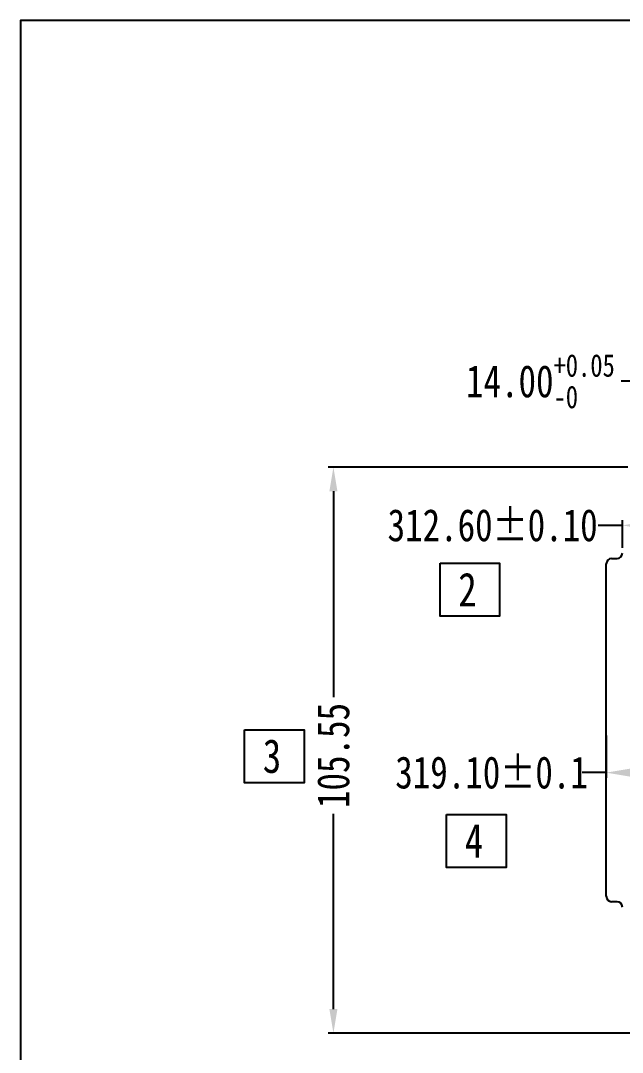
# Model space of a CAD drawing. Header units: inches. Extents: x 1466 to 2556, y -36 to 323.
# Drawn here: x 2049.5 to 2161.7, y 130.4 to 322.8 of the extents above; entities that cross this region are included whole.
import ezdxf

# ---------------------------------------------------------------- set-up
doc = ezdxf.new("R2010")
doc.units = ezdxf.units.IN
doc.header["$LTSCALE"] = 0.909449
doc.header["$MEASUREMENT"] = 0
doc.header["$PDMODE"] = 3
doc.header["$PDSIZE"] = 0.3125
doc.linetypes.add('PHANTOM', pattern=[0.8, 0.45, -0.05, 0.1, -0.05, 0.1, -0.05])
doc.layers.get('0').update_dxf_attribs({"linetype": 'CONTINUOUS'})
doc.layers.get('Defpoints').update_dxf_attribs({"linetype": 'CONTINUOUS'})
doc.layers.add('DEFAULT_3', color=7, linetype='PHANTOM')
doc.styles.get("Standard").update_dxf_attribs({"font": 'txt', "width": 0.8})
doc.dimstyles.get("Standard").update_dxf_attribs({"dimtxt": 6, "dimasz": 4.5, "dimexe": 1, "dimexo": 1, "dimgap": 0.09, "dimtad": 0, "dimzin": 1, "dimdsep": 46, "dimtxsty": 'STANDARD', "dimcen": 0.09, "dimclrd": 5, "dimclre": 5, "dimclrt": 1, "dimadec": 0, "dimazin": 0, "dimtp": 0.01, "dimtm": 0.01, "dimtfac": 1, "dimtofl": 0, "dimtmove": 0, "dimatfit": 3, "dimfxl": 1, "dimtolj": 1, "dimtzin": 4, "dimarcsym": 0})

# ---------------------------------------------------------------- blocks, each defined once
blk = doc.blocks.new('*D45')
at = {"layer": 'DEFAULT_3', "color": 3, "linetype": 'ByBlock', "lineweight": -2}
for p, q in [((2165.95, 236.75), (2165.95, 256.53)), ((2179.95, 236.75), (2179.95, 256.53)), ((2165.95, 255.53), (2161.45, 255.53)), ((2175.45, 255.53), (2170.45, 255.53))]:
    blk.add_line(p, q, dxfattribs=at)
at = {"layer": 'DEFAULT_3', "color": 3, "linetype": 'ByBlock'}
for points in [[(2170.45, 256.28), (2170.45, 254.78), (2165.95, 255.53)], [(2175.45, 256.28), (2175.45, 254.78), (2179.95, 255.53)]]:
    blk.add_solid(points, dxfattribs=at)
at = {"layer": 'Defpoints', "color": 0, "linetype": 'ByBlock'}
for p in [(2179.95, 255.53), (2165.95, 235.75), (2179.95, 235.75)]:
    blk.add_point(p, dxfattribs=at)
at = {"layer": 'DEFAULT_3', "color": 3, "linetype": 'ByBlock', "insert": (2146.4, 255.53), "char_height": 6, "attachment_point": 5}
blk.add_mtext('\\A1;14.00{\\H0.7x;\\S+0.05^ -0;}', dxfattribs=at)
blk = doc.blocks.new('*D49')
at = {"layer": 'DEFAULT_3', "color": 3, "linetype": 'ByBlock', "lineweight": -2}
for p, q in [((2161.68, 224.46), (2161.68, 229.64)), ((2474.28, 224.46), (2474.28, 229.64)), ((2161.68, 228.64), (2157.18, 228.64)), ((2469.78, 228.64), (2166.18, 228.64))]:
    blk.add_line(p, q, dxfattribs=at)
at = {"layer": 'DEFAULT_3', "color": 3, "linetype": 'ByBlock'}
for points in [[(2166.18, 229.39), (2166.18, 227.89), (2161.68, 228.64)], [(2469.78, 229.39), (2469.78, 227.89), (2474.28, 228.64)]]:
    blk.add_solid(points, dxfattribs=at)
at = {"layer": 'Defpoints', "color": 0, "linetype": 'ByBlock'}
for p in [(2161.68, 228.64), (2161.68, 223.46), (2474.28, 223.46)]:
    blk.add_point(p, dxfattribs=at)
at = {"layer": 'DEFAULT_3', "color": 3, "linetype": 'ByBlock', "insert": (2137.49, 228.64), "char_height": 6, "attachment_point": 5}
blk.add_mtext('\\A1;312.60%%P0.10', dxfattribs=at)
blk = doc.blocks.new('*D50')
at = {"layer": 'DEFAULT_3', "color": 3, "linetype": 'ByBlock', "lineweight": -2}
for p, q in [((2158.68, 189.46), (2158.68, 181.53)), ((2477.78, 189.46), (2477.78, 181.53)), ((2158.68, 182.53), (2154.18, 182.53)), ((2473.28, 182.53), (2163.18, 182.53))]:
    blk.add_line(p, q, dxfattribs=at)
at = {"layer": 'DEFAULT_3', "color": 3, "linetype": 'ByBlock'}
for points in [[(2163.18, 183.28), (2163.18, 181.78), (2158.68, 182.53)], [(2473.28, 183.28), (2473.28, 181.78), (2477.78, 182.53)]]:
    blk.add_solid(points, dxfattribs=at)
at = {"layer": 'Defpoints', "color": 0, "linetype": 'ByBlock'}
for p in [(2158.68, 190.46), (2477.78, 190.46), (2477.78, 182.53)]:
    blk.add_point(p, dxfattribs=at)
at = {"layer": 'DEFAULT_3', "color": 3, "linetype": 'ByBlock', "insert": (2137.29, 182.53), "char_height": 6, "attachment_point": 5}
blk.add_mtext('\\A1;319.10%%P0.1', dxfattribs=at)
blk = doc.blocks.new('*D51')
at = {"layer": 'DEFAULT_3', "color": 3, "linetype": 'ByBlock', "lineweight": -2}
for p, q in [((2162.68, 239.5), (2106.8, 239.5)), ((2107.8, 235), (2107.8, 196.62)), ((2107.8, 138.45), (2107.8, 174.84)), ((2175.71, 133.95), (2106.8, 133.95))]:
    blk.add_line(p, q, dxfattribs=at)
at = {"layer": 'DEFAULT_3', "color": 3, "linetype": 'ByBlock'}
for points in [[(2107.05, 235), (2108.55, 235), (2107.8, 239.5)], [(2107.05, 138.45), (2108.55, 138.45), (2107.8, 133.95)]]:
    blk.add_solid(points, dxfattribs=at)
at = {"layer": 'Defpoints', "color": 0, "linetype": 'ByBlock'}
for p in [(2163.68, 239.5), (2107.8, 133.95), (2176.71, 133.95)]:
    blk.add_point(p, dxfattribs=at)
at = {"layer": 'DEFAULT_3', "color": 3, "linetype": 'ByBlock', "insert": (2107.8, 185.73), "char_height": 6, "attachment_point": 5, "rotation": 90}
blk.add_mtext('\\A1;105.55', dxfattribs=at)

msp = doc.modelspace()

# ---------------------------------------------------------------- linework, layer by layer
at = {"color": 7, "linetype": 'Continuous'}
for p, q in [((2158.683, 159.462), (2158.683, 221.462)), ((2159.683, 222.462), (2160.683, 222.462)), ((2160.683, 158.462), (2159.683, 158.462))]:
    msp.add_line(p, q, dxfattribs=at)
for points in [[(2049.467, -35.638), (2556.364, -35.638), (2556.364, 322.773), (2049.467, 322.773)], [(2127.7, 221.576), (2138.793, 221.576), (2138.793, 211.681), (2127.7, 211.681)], [(2091.245, 190.531), (2102.338, 190.531), (2102.338, 180.635), (2091.245, 180.635)], [(2128.912, 174.738), (2140.005, 174.738), (2140.005, 164.843), (2128.912, 164.843)]]:
    msp.add_lwpolyline(points, close=True)
for centre, start, end in [((2160.683, 223.462), 270, 0), ((2159.683, 221.462), 90, 180), ((2159.683, 159.462), 180, 270), ((2160.683, 157.462), 0, 90)]:
    msp.add_arc(centre, 1, start, end, dxfattribs=at)

# ---------------------------------------------------------------- texts
at = {"color": 2, "linetype": 'Continuous', "char_height": 6.3, "width": 63.00787, "attachment_point": 3, "line_spacing_factor": 0.9}
for s, insert in [('{\\fSimSun|b0|i0|c134|p2;2}', (2134.514, 219.823)), ('{\\fSimSun|b0|i0|c134|p2;3}', (2098.058, 188.777)), ('{\\fSimSun|b0|i0|c134|p2;4}', (2135.726, 172.984))]:
    msp.add_mtext(s, dxfattribs=dict(at, insert=insert))

# ---------------------------------------------------------------- dimensions: what is measured, and where the dimension line sits
at = {"layer": 'DEFAULT_3', "linetype": 'ByBlock'}
for base, p1, p2, text, picture, middle in [((2179.948, 255.529), (2165.948, 235.747), (2179.948, 235.747), '<>{\\H0.7x;\\S+0.05^ -0;}', '*D45', (2146.398, 255.529)), ((2161.6825, 228.6408), (2474.2784, 223.4617), (2161.6825, 223.4617), '<>%%P0.10', '*D49', (2137.4925, 228.6408)), ((2477.7784, 182.5321), (2158.6825, 190.4617), (2477.7784, 190.4617), '<>%%P0.1', '*D50', (2137.2925, 182.5321))]:
    dim = msp.add_linear_dim(base=base, p1=p1, p2=p2, text=text, dimstyle='STANDARD', override={"dimclrd": 3, "dimclre": 3, "dimclrt": 3, "dimtfillclr": 256}, dxfattribs=at)
    dim.commit()
    dim.dimension.update_dxf_attribs({"geometry": picture, "text_midpoint": middle, "dimtype": 160})
dim = msp.add_linear_dim(base=(2107.801, 133.947), p1=(2163.683, 239.497), p2=(2176.713, 133.947), angle=90, dimstyle='STANDARD', override={"dimclrd": 3, "dimclre": 3, "dimclrt": 3, "dimtfillclr": 256}, dxfattribs=at)
dim.commit()
dim.dimension.update_dxf_attribs({"geometry": '*D51', "text_midpoint": (2107.801, 185.729), "dimtype": 160})

doc.saveas('drawing.dxf')
